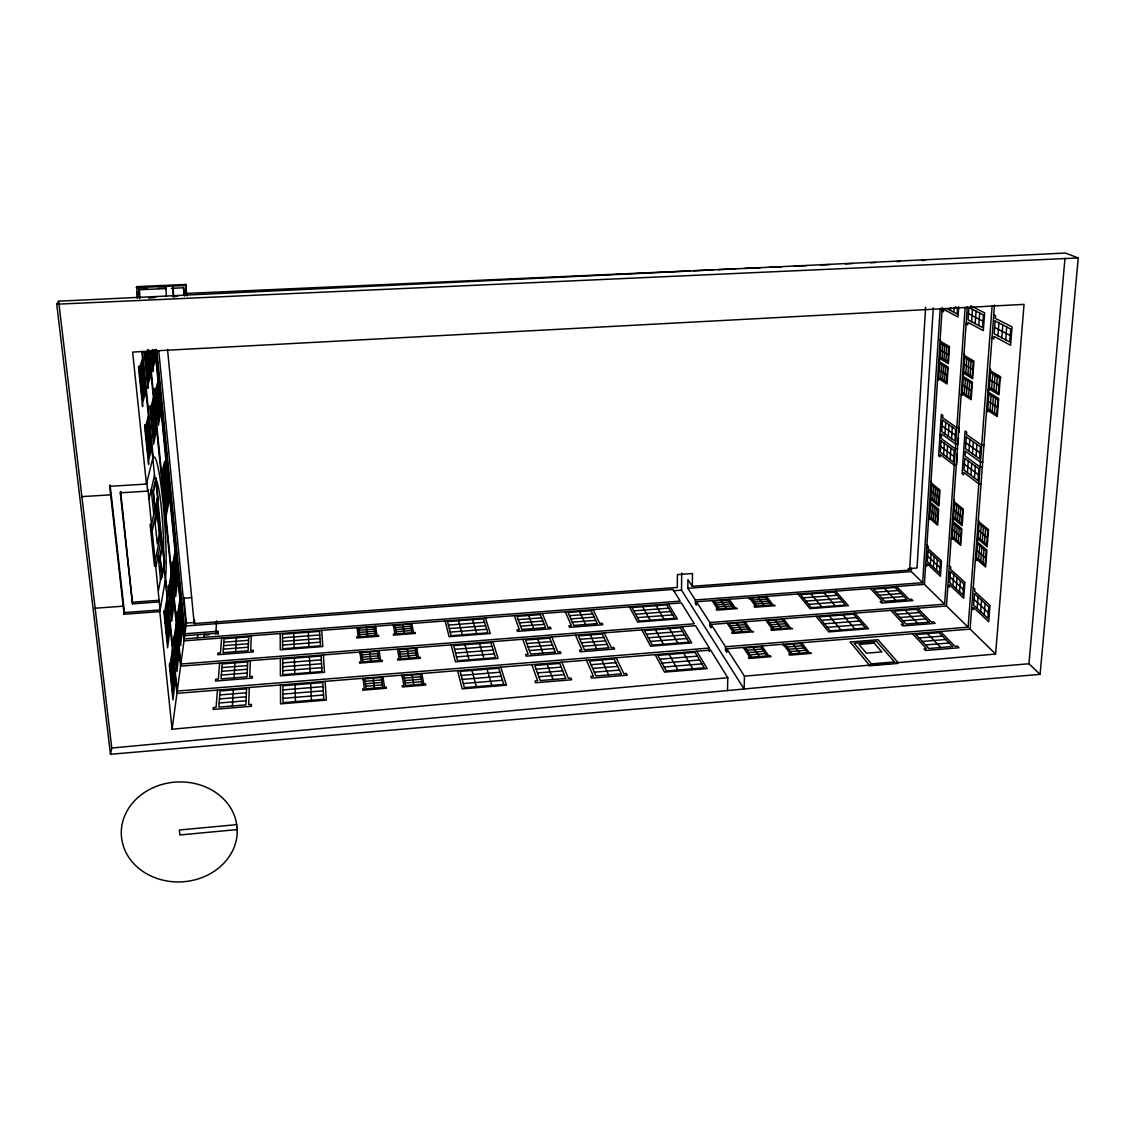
<?xml version="1.0" encoding="UTF-8"?>
<svg xmlns="http://www.w3.org/2000/svg" width="1135" height="1135" viewBox="0 0 1135 1135"><rect width="100%" height="100%" fill="white"/><g stroke="black" fill="none" stroke-linecap="round" stroke-linejoin="round"><path stroke-width="1.5" d="M165.327 580.396L159.794 611.623L124.098 614.248L109.684 486.319L146.443 484.049L132.639 352.077L1024.04 304.364L995.608 654.044L970.113 629.102L726.826 648.809L744.461 676.176L744.134 689.087L681.525 590.186L681.709 573.062M965.119 307.5L944.618 604.16L924.387 584.369L696.479 601.763L696.436 605.083L695.287 603.281L695.329 599.975L687.81 588.313L687.923 579.616L692.307 586.313L909.603 570.068L925.621 307.287M692.307 586.313L692.478 573.515L677.425 574.622L677.297 587.433L194.213 623.569L167.54 349.452M709.318 651.575L709.375 648.057L695.5 625.697L180.593 666.146L177.244 691.059L709.375 648.057M696.479 601.763L709.886 622.548L709.829 625.952L711.063 627.882L711.12 624.463L946.476 605.976L968.127 627.158L992.132 305.741M711.12 624.463L725.492 646.766L725.421 650.27L726.74 652.327L726.826 648.809M727.492 690.648L727.776 677.723L710.652 650.128L176.932 693.357L172.094 729.223L727.776 677.723M744.957 623.257L744.986 621.81L751.342 630.918L753.583 631.784L732.33 633.472L731.664 632.479L733.224 632.351L727.095 623.214M749.299 599.138L749.327 597.734L755.513 606.189L754.023 606.317L754.69 607.225L775.106 605.65L772.921 604.856L766.522 596.414L766.48 597.833M783.249 645.73L783.306 644.24L790.414 653.973L788.825 654.101L789.591 655.165L811.411 653.363L809.028 652.441L801.665 642.75M249.317 687.484L248.678 704.622L251.459 704.395L251.388 706.282L213.125 709.446L213.281 707.545L216.076 707.318L217.466 690.066M250.324 660.669L249.728 676.573L252.41 676.361L252.353 678.092L215.508 681.043L215.664 679.298L218.346 679.085L219.637 663.081M251.261 635.728L250.707 650.525L253.289 650.327L253.233 651.944L217.721 654.696L217.863 653.079L220.46 652.866L221.651 637.983M232.405 705.97L233.356 689.896M234.065 677.822L234.945 662.911M235.598 651.703L236.42 637.827M940.191 308.45L922.656 582.681L911.292 571.572L911.504 568.153M163.397 556.037L163.525 553.908A42.889 4.072 86 0 0 161.454 508.594A42.889 4.072 86 0 0 155.921 479.736M933.268 307.954L917.009 568.025L908.199 568.678M924.387 584.369L942.206 307.471M931.58 518.525L932.431 505.416M932.814 499.584L933.665 486.376M940.688 378.409L941.596 364.491M941.993 358.305L942.901 344.274M930.374 564.45L931.083 553.724M933.438 520.128L934.304 506.99M934.687 501.145L935.552 487.908M942.632 379.658L943.54 365.711M943.951 359.497L944.873 345.423M935.311 521.76L936.176 508.579M936.559 502.72L937.439 489.44M944.59 380.92L945.512 366.931M945.923 360.703L946.845 346.601M933.452 567.344L934.162 556.561M950.435 310.408L950.633 307.415M943.596 454.667L944.348 443.303M944.987 433.882L945.739 422.419M936.559 570.252L937.283 559.442M953.811 312.21L954.109 307.684M946.845 457.121L947.611 445.7M948.25 436.251L949.03 424.731M958.72 306.748L958.011 317.048L943.639 309.316L943.483 311.77L941.993 310.962M950.123 459.59L950.903 448.126M951.556 438.635L952.336 427.072M946.476 605.976L967.29 306.634M957.372 453.631L956.578 465.038L954.223 465.18L940.22 454.567L940.078 456.88L938.617 455.773L941.326 414.374L942.802 415.41L942.646 417.765L956.805 427.696L959.188 427.555L958.848 432.478M958.493 437.415L958.039 443.984L955.67 444.125L941.582 433.896L941.284 438.578L955.344 448.907L957.713 448.751M954.237 538.274L955.188 524.767M955.613 518.752L956.564 505.132M964.381 393.76L965.403 379.388M965.842 372.989L966.864 358.49M952.946 585.632L953.726 574.58M956.223 539.99L957.188 526.456M957.614 520.426L958.578 506.777M966.467 395.094L967.488 380.693M967.942 374.266L968.978 359.738M971.603 321.702L972.468 309.33M958.238 541.736L959.203 528.158M959.628 522.114L960.607 508.423M968.566 396.441L969.602 381.998M970.056 375.572L971.092 360.987M956.237 588.724L957.032 577.63M975.178 323.617L976.072 311.174M967.431 472.671L968.269 460.938M968.978 451.233L969.829 439.401M959.572 591.846L960.366 580.709M978.796 325.546L979.704 313.047M970.907 475.295L971.773 463.52M972.482 453.759L973.348 441.87M974.44 477.963L975.306 466.13M976.029 456.327L976.909 444.381M970.113 629.102L994.487 304.989M978.654 559.427L979.704 545.509M980.172 539.309L981.25 525.25M989.975 410.232L991.096 395.377M991.607 388.766L992.742 373.77M977.136 608.332L978.001 596.953M980.782 561.286L981.86 547.325M982.328 541.111L983.407 527.023M992.217 411.679L993.352 396.782M993.863 390.142L995.012 375.117M997.949 335.761L998.928 322.95M982.938 563.144L984.017 549.156M984.499 542.913L985.577 528.782M994.473 413.126L995.622 398.186M996.133 391.532L997.296 376.465M980.668 611.651L981.548 600.216M1001.808 337.819L1002.801 324.95M999.594 377.813L998.417 392.937L989.365 387.39L990.486 372.436L999.594 377.813L1001.113 377.728M984.229 615.014L985.137 603.522M1005.709 339.904L1006.717 326.965M156.744 350.275L184.962 633.77L217.778 631.273L217.608 633.188L184.65 635.685M215.764 634.295L216.629 620.831M1040.086 674.346L110.464 754.278L56.75 304.208L58.637 301.186L1065.453 253.062L1078.25 257.957L1040.086 674.346L1028.934 663.762L1064.985 258.354M203.917 637.388L204.257 634.21M197.476 637.87L197.831 634.692M194.213 623.569L194.624 620.164M154.928 349.935L183.998 640.864L681.369 602.912L694.308 623.782L180.876 664.018L184.693 635.685L156.176 349.438M184.962 633.77L186.395 623.087L183.842 597.237M175.4 678.404L173.002 699.884L169.413 665.209L169.682 663.408L169.952 665.947L172.421 649.419M179.131 651.66L176.918 671.679L173.485 638.111L173.74 636.437L173.995 638.891L176.28 623.583M182.593 626.804L180.55 645.517L177.273 612.985L177.5 611.424L177.741 613.808L179.869 599.578M171.484 680.773L173.754 665.053M175.457 653.249L177.571 638.679M179.146 627.726L181.103 614.177M181.586 612.049L182.04 608.97M181.004 606.147L181.444 603.096M170.151 627.371L167.611 647.801L163.922 612.29L164.206 610.602L164.476 613.212L167.115 597.719M174.123 602.231L171.768 621.256L168.264 586.909L168.533 585.348L168.789 587.859L171.215 573.53M177.812 578.893L175.627 596.655L172.279 563.4L172.52 561.953L172.775 564.393L175.031 551.071M166.05 628.379L168.462 613.624M170.278 602.543L172.52 588.881M174.194 578.609L176.28 565.911M159.255 601.905L148.004 489.71L147.678 491.115L120.253 492.831L132.511 603.848L159.255 601.905L160.092 609.935L124.481 612.559L124.098 614.248M172.477 520.809L172.974 518.099M161.17 576.481L160.574 579.744L158.077 555.668M160.588 577.02L161.979 577.304L164.646 562.846L162.575 542.629L161.113 542.729M171.867 514.666L172.364 511.97M158.517 590.271L161.028 576.665M161.979 577.304L159.851 556.689L162.575 542.629M161.17 539.891L155.992 566.209L154.488 566.308L150.09 524.356L151.622 524.256L155.225 507.742M165.98 516.709L168.704 502.819L164.561 461.477L161.709 474.444M158.446 556.391L159.851 556.689M155.481 559.442L160.078 536.387L157.141 507.827L152.402 529.903M164.759 502.294L167.228 490.164M110.464 754.278L111.755 748.036L58.637 301.186M163.27 487.539L165.767 475.707M153.807 511.644L155.225 511.913L158.077 498.776L155.949 477.991L154.474 478.076M157.595 497.811L155.169 508.906L153.438 492.15L155.906 481.339L162.333 545.651M132.511 603.848L120.665 491.412L120.253 492.831M155.225 511.913L153.026 490.689L155.949 477.991M164.135 437.103L164.674 434.748M148.983 499.088L154.544 475.31M151.608 490.433L153.026 490.689M163.497 430.733L164.036 428.406M146.443 484.049L152.785 458.171M151.735 448.027L148.642 460.328L148.586 464.47L144.599 425.98L144.954 424.717L145.237 427.54L148.444 415.949M156.573 428.846L153.665 444.14L149.877 407.025L150.203 405.862L150.473 408.586L153.438 397.888M161.042 411.083L158.361 425.355L154.757 389.532L155.055 388.454L155.311 391.078L158.049 381.176M146.94 443.998L149.891 432.818M152.104 424.447L154.814 414.133M156.857 406.387L159.382 396.839M186.296 291.908L185.885 293.454L689.881 270.868M186.438 295.37L185.799 284.459L136.654 286.63L137.321 298.193M173.839 297.029L172.804 286.034L173.3 295.994M145.933 391.532L142.655 402.584L142.584 406.642L138.498 367.201L138.867 366.08L139.165 368.974L142.556 358.674M151.054 374.337L148.018 384.524L147.976 388.397L144.258 352.12M155.779 358.433L152.984 367.853L152.941 371.542L150.827 350.601M109.684 486.319L110.123 484.915L124.481 612.559M140.924 385.829L144.031 375.855M146.372 368.393L149.252 359.185M166.249 288.035L165.866 286.332L166.348 296.306M148.77 298.164L155.722 297.342M236.662 824.634L179.358 829.997L179.883 834.963L237.116 829.586M744.461 676.176L995.608 654.044M1028.934 663.762L868.247 677.411L111.755 748.036M365.172 681.298L381.715 679.95M404.273 678.12L420.702 676.772M746.887 650.256L762.294 649.007M786.995 647.007L802.289 645.758M219.807 694.932L246.394 692.776M282.927 689.91L323.007 686.647M461.221 675.396L499.996 672.232M536.117 669.168L561.201 667.125M591.051 664.699L615.894 662.67M659.946 659.194L697.316 656.158M919.066 637.983L942.39 636.082M365.47 683.767L382.069 682.419M404.698 680.56L421.184 679.227M748.419 652.54L763.883 651.291M788.655 649.263L803.991 648.014M365.768 686.249L382.424 684.887M405.124 683.043L421.667 681.681M749.965 654.852L765.472 653.576M790.329 651.547L805.708 650.284M219.495 698.947L246.238 696.762M537.479 672.927L562.69 670.87M592.683 668.416L617.653 666.373M922.301 641.445L945.739 639.53M282.955 694.109L323.262 690.804M462.243 679.425L501.244 676.233M662.045 663.081L699.6 660.002M219.183 702.991L246.068 700.792M538.841 676.73L564.194 674.644M594.343 672.161L619.426 670.104M925.578 644.935L949.115 643.006M282.998 698.351L323.532 695.017M463.293 683.525L502.493 680.291M664.159 666.997L701.927 663.89M221.325 675.07L247.217 673.012M529.392 650.525L553.837 648.582M582.936 646.269L607.154 644.34M902.978 620.774L925.763 618.958M282.771 670.728L321.815 667.621M456.511 656.881L494.321 653.859M650.341 641.431L686.803 638.523M827.273 627.329L862.529 624.505M725.492 646.766L968.127 627.158M709.886 622.548L944.618 604.16M361.966 654.852L377.927 653.604M399.676 651.887L415.509 650.639M730.458 625.811L745.34 624.633M769.218 622.746L784.001 621.583M221.907 667.593L247.515 665.578M526.853 643.502L551.071 641.601M579.886 639.317L603.863 637.43M896.92 614.276L919.478 612.503M282.714 662.897L321.318 659.846M454.582 649.319L491.994 646.368M646.411 634.167L682.504 631.315M821.598 620.334L856.499 617.582M362.249 657.151L378.253 655.888M400.073 654.157L415.963 652.909M731.876 627.939L746.816 626.761M770.764 624.86L785.59 623.697M362.533 659.463L378.579 658.187M400.471 656.456L416.417 655.193M733.323 630.081L748.306 628.889M772.325 626.988L787.193 625.811M221.623 671.31L247.359 669.267M528.115 647.007L552.447 645.077M581.404 642.779L605.494 640.864M899.927 617.511L922.599 615.709M282.743 666.798L321.56 663.72M455.546 653.079L493.158 650.1M648.369 637.785L684.646 634.905M824.421 623.81L859.507 621.029M359 630.265L374.394 629.088M395.391 627.485L410.7 626.307M715.121 603.011L729.535 601.905M752.647 600.131L766.948 599.039M223.85 642.197L248.551 640.296M282.502 637.799L319.758 634.947M448.41 625.073L484.56 622.306M518.227 619.611L541.636 617.823M569.486 615.681L592.654 613.907M633.798 610.857L668.699 608.176M803.296 597.847L837.091 595.265M876.234 592.158L898.097 590.484M359.256 632.408L374.706 631.216M395.774 629.599L411.111 628.421M716.469 604.998L730.912 603.891M754.094 602.103L768.438 601.011M359.511 634.564L375.018 633.373M396.143 631.741L411.537 630.563M717.802 606.984L732.302 605.877M755.541 604.09L769.927 602.983M223.581 645.645L248.409 643.744M519.404 622.874L542.913 621.058M570.891 618.901L594.187 617.114M879.058 595.18L901.02 593.491M282.53 641.417L319.985 638.537M449.304 628.577L485.624 625.768M635.614 614.219L670.7 611.51M805.935 601.096L839.9 598.486M223.325 649.149L248.267 647.22M520.596 626.165L544.218 624.335M572.324 622.164L595.719 620.348M881.909 598.216L903.957 596.513M282.558 645.077L320.212 642.169M450.198 632.11L486.716 629.287M637.459 617.624L672.715 614.886M808.602 604.373L842.723 601.734M186.395 623.087L194.794 622.462M687.81 588.313L911.292 571.572M673.424 590.782L681.525 590.186M205.392 635.075L208.854 634.82M695.329 599.975L922.656 582.681M183.274 598.259L191.645 597.648M132.88 602.188L159.553 600.245M95.127 608.218L123.19 606.175M981.264 483.709L978.824 483.865L963.814 472.458L963.643 474.856L962.069 473.664L965.105 430.959L966.694 432.066L966.509 434.506L981.718 445.161L984.173 445.005M982.896 461.973L980.456 462.129L965.332 451.134L964.991 455.972L980.087 467.052L982.527 466.896M156.616 498.861L158.077 498.776M81.862 496.633L110.648 494.832M693.428 270.697L712.879 269.832M718.185 269.591L735.863 268.796M744.702 268.399L760.62 267.69M769.459 267.293L781.845 266.739M794.216 266.186L806.602 265.633M820.747 264.994L829.586 264.597M845.504 263.887L852.584 263.561M870.261 262.781L875.567 262.54M896.792 261.589L900.325 261.433M921.549 260.482L925.082 260.312M172.591 296.575L177.656 296.349M56.75 304.208L1078.25 257.957M136.228 287.652L185.53 285.467M147.55 288.872L138.967 289.241L139.86 298.051M157.85 288.404L166.434 288.035M166.263 288.545L138.754 289.766L139.179 288.73L139.704 294.008M171.428 288.318L183.459 287.779L184.111 294.802M993.749 314.821L995.494 315.7L995.296 318.339L1012.037 326.894L1010.576 345.295L993.934 336.343L993.735 338.954L992.004 338.017M970.638 305.741L984.627 312.891L983.321 330.64L967.871 322.34L967.701 324.865L966.084 324M955.344 306.776L957.614 307.954L957.202 314.026L947.101 308.635M968.481 313.657L982.91 321.219M994.615 327.362L1010.164 335.52M940.248 339.705L941.043 341.663L949.498 346.643L948.363 363.711L939.964 358.546L939.865 359.994L938.986 359.44M964.026 353.709L964.878 355.766L973.943 361.1L972.681 378.735L963.658 373.188L963.558 374.678L962.608 374.096M989.692 368.747L990.713 369.343L990.6 370.89L1000.375 376.636L998.956 394.895L989.238 388.922L989.124 390.454L988.103 389.83M940.504 350.119L948.363 354.858M964.268 364.491L972.695 369.57M989.919 379.927L998.999 385.389M938.957 359.866L939.752 361.852L948.151 367.059L947.016 383.985L938.659 378.593L938.574 380.012L937.694 379.445M962.579 374.536L963.416 376.607L972.44 382.197L971.177 399.69L962.21 393.888L962.111 395.363L961.161 394.753M988.074 390.284L988.982 392.455L998.686 398.47L997.282 416.545L987.634 410.317L987.521 411.835L986.499 411.182M939.198 370.237L947.016 375.188M962.82 385.262L971.191 390.568M988.301 401.407L997.325 407.11M942.121 425.852L955.287 435.244M965.928 442.834L980.058 452.922M939.964 435.159L941.44 436.237M963.587 452.411L965.161 453.56M940.745 446.58L953.826 456.341M964.395 464.229L978.427 474.714M931.126 481.424L931.892 483.482L939.979 490.065L938.915 506.125L930.87 499.386L930.771 500.734L929.934 500.024M953.854 499.953L954.663 502.096L963.331 509.147L962.139 525.704L953.514 518.482L953.428 519.873L952.52 519.121M978.342 519.816L979.207 522.057L988.514 529.619L987.18 546.715L977.93 538.955L977.817 540.402L976.852 539.579M931.381 491.441L938.9 497.655M954.095 510.31L962.139 516.964M978.569 530.527L987.223 537.664M929.906 500.436L930.657 502.493L938.702 509.274L937.638 525.207L929.65 518.255L929.565 519.603L928.714 518.865M952.492 519.532L953.301 521.689L961.898 528.953L960.721 545.382L952.166 537.933L952.066 539.324L951.173 538.529M976.824 540.005L977.675 542.26L986.925 550.064L985.606 567.003L976.412 559.016L976.313 560.449L975.348 559.598M930.147 510.395L937.623 516.794M952.733 529.832L960.735 536.685M977.051 550.659L985.648 558.023M926.912 545.211L928.302 546.474L928.16 548.687L941.482 560.917L940.447 576.282L927.181 563.783L927.04 565.982L925.663 564.677M949.286 565.656L950.775 567.018L950.605 569.288L964.878 582.397L963.728 598.216L949.527 584.837L949.371 587.093L947.881 585.703M973.248 587.561L974.837 589.022L974.667 591.363L989.99 605.423L988.698 621.739L973.447 607.381L973.277 609.708L971.688 608.218M927.678 556.249L940.064 567.77M950.066 577.077L963.331 589.42M974.057 599.394L988.301 612.63M896.622 586.497L909.206 599.394L911.49 599.223L912.866 600.628L881.512 603.068L880.192 601.649L882.491 601.479L870.403 588.497M917.818 608.232L931.296 622.037L933.637 621.852L935.126 623.356L902.736 625.952L901.332 624.434L903.687 624.25L890.762 610.36M940.518 631.5L954.975 646.326L957.401 646.127L958.99 647.745L925.507 650.511L923.989 648.88L926.43 648.681L912.554 633.77M884.335 588.341L895.87 600.429M905.177 610.19L917.506 623.143M927.479 633.6L940.716 647.503M835.686 591.136L848.37 605.664L809.865 608.658L798.004 594.016M854.91 613.17L868.502 628.719L828.706 631.911L815.994 616.234M824.123 592.853L835.19 605.835M842.993 614.986L854.854 628.889M810.929 593.86L821.754 606.87M829.373 616.064L840.964 630.01M783.49 618.788L790.343 627.811L792.613 628.677L771.53 630.351L770.807 629.372L772.353 629.244L765.728 620.178M758.35 597.634L764.224 605.523M775.063 620.079L781.348 628.535M792.968 644.127L799.735 653.207M729.252 599.266L735.182 607.764L737.324 608.573L716.767 610.162L716.157 609.24L717.66 609.112L711.943 600.585M761.855 645.971L768.679 655.76L770.282 655.619L771.02 656.683L749.029 658.484L748.32 657.42L749.923 657.293L743.34 647.475M720.995 600.486L726.428 608.445M736.459 623.115L742.29 631.627M753.044 647.376L759.301 656.527M668.359 603.905L677.382 618.972L637.6 622.065L629.443 606.885M682.05 626.747L691.74 642.892L650.582 646.198L641.828 629.911M696.748 651.249L707.148 668.6L664.514 672.119L655.108 654.625M656.2 605.679L664.003 619.142M669.494 628.634L677.865 643.063M683.767 653.263L692.761 668.77M642.58 606.714L650.114 620.221M655.42 629.741L663.493 644.212M669.196 654.441L677.879 670.005M593.08 609.651L599.706 623.427L602.117 623.243L602.841 624.747L569.571 627.329L568.919 625.825L571.345 625.626L565.301 611.779M604.231 632.862L611.325 647.645L613.822 647.447L614.602 649.05L580.169 651.816L579.46 650.185L581.971 649.986L575.488 635.118M616.192 657.775L623.81 673.665L626.406 673.452L627.244 675.183L591.562 678.134L590.796 676.389L593.406 676.176L586.426 660.187M579.63 611.609L585.547 624.534M590.328 634.962L596.669 648.809M601.805 660.017L608.63 674.914M542.388 613.524L547.964 627.442L550.404 627.258L551.028 628.776L517.418 631.386L516.879 629.854L519.333 629.67L514.325 615.667M551.794 636.99L557.782 651.93L560.307 651.717L560.96 653.349L526.172 656.144L525.59 654.498L528.13 654.299L522.767 639.26M561.882 662.173L568.323 678.248L570.948 678.021L571.657 679.78L535.592 682.773L534.954 681L537.593 680.773L531.818 664.613M528.726 615.496L533.677 628.549M537.664 639.104L542.97 653.107M547.269 664.443L552.986 679.51M485.411 617.866L490.306 633.514L449.091 636.721L445.133 620.944M492.831 641.615L498.095 658.413L455.405 661.847L451.148 644.893M500.805 667.125L506.465 685.199L462.186 688.86L457.604 670.615M472.586 619.696L476.686 633.685M479.566 643.573L483.964 658.598M487.071 669.21L491.81 685.384M458.497 620.774L462.3 634.805M464.981 644.723L469.067 659.79M471.961 670.444L476.359 686.661M411.735 623.484L413.551 632.578L415.14 632.45L415.339 633.443L393.505 635.132L393.334 634.139L394.923 634.011L393.348 624.888L393.419 626.336M421.766 673.523L423.866 684.022L425.568 683.88L425.809 685.029L402.329 686.945L402.13 685.81L403.847 685.668L402.031 675.112L402.102 676.659M402.655 624.789L404.244 633.302M407.181 648.993L408.884 658.13M412.033 675.013L413.864 684.845M397.534 649.106L399.222 658.896L397.576 659.024L397.761 660.088L420.376 658.286L420.163 657.236L418.517 657.364L416.559 647.603L416.644 649.092M379.133 650.554L380.58 660.386L382.24 660.244L382.396 661.322L359.611 663.124L359.483 662.06L361.143 661.932L359.979 652.058L360.065 653.547M382.963 676.659L384.51 687.257L386.226 687.115L386.397 688.264L362.746 690.193L362.618 689.044L364.349 688.902L363.086 678.276L363.172 679.822M366.421 627.556L367.556 636.125M369.655 651.944L370.875 661.152M373.117 678.163L374.437 688.08M357.085 627.655L358.178 636.848L356.574 636.976L356.688 637.969L378.679 636.267L378.522 635.274L376.919 635.401L375.586 626.25L375.671 627.698M146.784 482.645L147.678 491.115M159.794 611.623L172.094 729.223M137.207 291.908L137.746 297.2M142.457 351.864L153.253 457.221L154.459 456.979A65.844 6.243 86 0 1 162.873 501.315A65.844 6.243 86 0 1 166.05 570.323L165.611 577.729L177.244 691.059M141.804 351.339L154.899 478.814M157.212 501.273L161.922 547.269M163.908 566.521L176.932 693.357M141.861 364.562L144.684 391.986M147.791 422.149L150.544 448.907M166.604 604.856L169.143 629.584M171.952 656.81L174.435 680.972M141.066 366.96L143.918 394.526M147.039 424.859L149.82 451.758M165.994 608.459L168.547 633.316M171.371 660.655L173.882 684.93M140.272 369.4L143.138 397.108M146.287 427.597L149.082 454.638M165.369 612.12L167.952 637.076M170.789 664.557L173.314 688.945M151.21 489.554L153.778 514.339M163.383 470.174L167.143 507.43M162.745 473.082L166.519 510.523M149.224 351.013L180.876 664.018M148.557 349.693L180.593 666.146M148.415 350.942L150.586 372.308L147.734 381.771L144.996 354.929L145.748 352.659L148.458 379.36M147.366 349.85L149.877 374.635M152.828 403.719L155.452 429.541M170.747 580.24L173.187 604.175M175.854 630.535L178.238 653.944M146.642 352.077L149.182 376.99M152.147 406.216L154.786 432.18M170.193 583.589L172.633 607.622M175.329 634.096L177.713 657.619M151.452 408.742L154.119 434.833M169.612 586.965L172.08 611.112M174.79 637.714L177.188 661.322M138.527 287.538L139.648 298.576M158.758 350.97L186.012 625.938L672.998 589.434L680.248 601.124L184.267 638.877L155.396 349.637M154.701 350.105L155.339 356.447L152.714 365.2L151.409 352.29L152.09 350.133L153.381 362.973M153.892 350.644L154.686 358.589M157.51 386.68L160.007 411.636M174.606 557.413L176.918 580.595M179.486 606.147L181.756 628.833M152.913 349.58L154.034 360.774M156.871 388.993L159.382 414.062M174.081 560.52L176.422 583.801M178.989 609.452L181.274 632.252M156.233 391.334L158.758 416.531M164.022 467.279L167.739 504.366M173.556 563.655L175.897 587.05M178.493 612.815L180.791 635.699M185.799 284.459L186.864 295.965M217.778 631.273L218.076 634.522M183.6 287.268L184.409 296.051M321.73 630.351L322.794 646.553L280.288 649.858L280.203 633.529M323.347 654.938L324.496 672.331L280.416 675.864L280.331 658.314M325.092 681.355L326.327 700.096L280.544 703.884L280.459 684.972M308.294 632.238L308.961 646.723M309.429 656.952L310.153 672.516M310.664 683.525L311.43 700.281M293.766 633.358L294.121 647.872M294.376 658.13L294.774 673.75M295.043 684.788L295.455 701.6M246.565 688.832L245.898 704.863L218.871 707.091L220.105 690.974L246.565 688.832M247.671 661.918L247.061 676.786L221.041 678.858L222.19 663.918L247.671 661.918M248.693 636.891L248.125 650.724L223.056 652.668L224.12 638.764L248.693 636.891M868.928 664.628L868.871 665.848L897.672 663.436L897.742 662.23L878.093 639.729L850.143 641.999L868.928 664.628M930.572 503.841L929.735 516.922L937.198 523.377L938.063 510.183L930.572 503.841M931.807 484.844L930.955 498.024L938.461 504.309L939.34 490.987L931.807 484.844M939.652 363.285L938.758 377.175L946.547 382.183L947.484 368.166L939.652 363.285M940.958 343.111L940.05 357.114L947.895 361.909L948.832 347.764L940.958 343.111M928.019 550.901L927.323 561.584L939.695 573.203L940.433 562.336L928.019 550.901M941.128 440.919L940.376 452.241L953.428 462.101L954.223 450.581L941.128 440.919M942.49 420.134L941.738 431.541L954.875 441.047L955.684 429.427L942.49 420.134M953.201 523.079L952.265 536.557L960.253 543.481L961.217 529.875L953.201 523.079M954.563 503.5L953.613 517.092L961.657 523.817L962.636 510.083L954.563 503.5M963.317 378.083L962.31 392.412L970.68 397.803L971.716 383.318L963.317 378.083M964.764 357.255L963.757 371.712L972.184 376.863L973.22 362.249L964.764 357.255M950.449 571.572L949.683 582.567L962.92 595.01L963.743 583.816L950.449 571.572M968.907 307.486L968.056 319.815L982.456 327.49L983.378 314.934L968.907 307.486M964.807 458.384L963.984 470.06L977.987 480.644L978.867 468.755L964.807 458.384M966.339 436.932L965.502 448.722L979.604 458.909L980.498 446.92L966.339 436.932M977.575 543.708L976.526 557.597L985.095 565.031L986.187 550.986L977.575 543.708M979.094 523.505L978.044 537.522L986.67 544.743L987.762 530.57L979.094 523.505M988.855 393.987L987.748 408.799L996.743 414.587L997.906 399.605L988.855 393.987M974.483 593.719L973.631 605.054L987.847 618.391L988.755 606.856L974.483 593.719M995.097 320.978L994.132 333.718L1009.653 342.004L1010.689 329.008L995.097 320.978M174.989 677.056L172.747 692.988L170.207 668.487L172.52 652.994L174.989 677.056M178.748 650.298L176.663 665.082L174.251 641.36L176.379 627.002L178.748 650.298M182.224 625.456L180.309 639.189L177.982 616.192L179.968 602.855L182.224 625.456M169.725 625.896L167.356 640.892L164.745 615.808L167.2 601.28L169.725 625.896M173.726 600.755L171.513 614.645L169.044 590.384L171.314 576.935L173.726 600.755M177.429 577.431L175.386 590.313L173.017 566.819L175.116 554.334L177.429 577.431M164.178 562.066L161.922 574.282L160.248 557.994L162.532 546.048L164.178 562.066M168.335 501.329L165.909 513.673L162.106 476.033L164.646 464.428L168.335 501.329M159.311 533.79L157.283 543.835L155.169 523.476L157.24 513.729L159.311 533.79M151.253 446.098L148.345 457.547L145.535 430.364L148.515 419.468L151.253 446.098M156.119 426.944L153.438 437.514L150.756 411.31L153.509 401.251L156.119 426.944M160.617 409.224L158.134 419.014L155.58 393.703L158.134 384.396L160.617 409.224M145.436 389.461L142.357 399.719L139.477 371.869L142.627 362.178L145.436 389.461M894.465 661.932L871.311 663.861L854.144 643.275L876.66 641.431L894.465 661.932M874.262 643.176L859.025 644.425L866.388 653.207L881.81 651.93L874.262 643.176M382.779 687.399L366.066 688.761L364.874 678.829L381.36 677.496L382.779 687.399M422.163 684.164L405.564 685.526L403.847 675.68L420.22 674.346L422.163 684.164M767.076 655.888L751.526 657.165L745.369 647.986L760.72 646.751L767.076 655.888M807.439 652.582L792.003 653.845L785.349 644.751L800.586 643.517L807.439 652.582M565.698 678.46L540.232 680.56L534.769 665.451L559.739 663.436L565.698 678.46M621.228 673.878L596.017 675.949L589.434 661.024L614.149 659.024L621.228 673.878M952.535 646.524L928.884 648.482L915.86 634.55L939.085 632.663L952.535 646.524M323.787 699.259L283.026 702.636L282.899 685.767L322.737 682.532L323.787 699.259M503.756 684.391L464.343 687.654L460.2 671.395L498.776 668.26L503.756 684.391M704.267 667.82L666.316 670.969L657.874 655.363L695.046 652.355L704.267 667.82M555.256 652.128L530.669 654.086L525.604 640.055L549.709 638.154L555.256 652.128M608.814 647.844L584.497 649.788L578.382 635.898L602.245 634.025L608.814 647.844M928.941 622.235L906.056 624.066L893.926 611.084L916.399 609.311L928.941 622.235M322.056 671.565L282.799 674.701L282.672 659.052L321.077 656.03L322.056 671.565M495.498 657.676L457.49 660.712L453.645 645.616L490.859 642.68L495.498 657.676M688.973 642.183L652.327 645.106L644.481 630.606L680.39 627.783L688.973 642.183M865.594 628.038L830.167 630.876L818.789 616.887L853.534 614.163L865.594 628.038M377.6 651.32L361.696 652.568L362.803 661.79L378.92 660.513L377.6 651.32M415.07 648.383L399.279 649.617L400.882 658.768L416.871 657.491L415.07 648.383M743.879 622.533L729.039 623.697L734.771 632.223L749.795 631.032L743.879 622.533M782.426 619.497L767.686 620.661L773.886 629.116L788.811 627.939L782.426 619.497M374.096 626.974L358.745 628.137L359.781 636.721L375.33 635.529L374.096 626.974M410.274 624.207L395.023 625.371L396.526 633.898L411.962 632.706L410.274 624.207M728.173 599.933L713.802 601.039L719.15 608.998L733.692 607.878L728.173 599.933M765.472 597.095L751.214 598.173L757.002 606.076L771.431 604.969L765.472 597.095M319.545 631.386L282.473 634.21L282.587 648.766L320.439 645.829L319.545 631.386M483.496 618.859L447.53 621.611L451.12 635.671L487.809 632.819L483.496 618.859M540.359 614.617L517.063 616.39L521.788 629.471L545.524 627.641L540.359 614.617M591.151 610.729L568.082 612.503L573.771 625.442L597.28 623.612L591.151 610.729M666.727 604.87L631.996 607.523L639.317 621.058L674.743 618.305L666.727 604.87M834.324 592.073L800.686 594.641L811.298 607.693L845.589 605.026L834.324 592.073M895.217 587.504L873.439 589.178L884.775 601.295L906.936 599.578L895.217 587.504M237.073 827.103L235.981 820.676A58.013 49.983 -3.4 0 0 144.358 792.542A58.013 49.983 -3.4 0 0 152.076 876.518A58.013 49.983 -3.4 0 0 237.172 833.601L237.073 827.103"/></g></svg>
